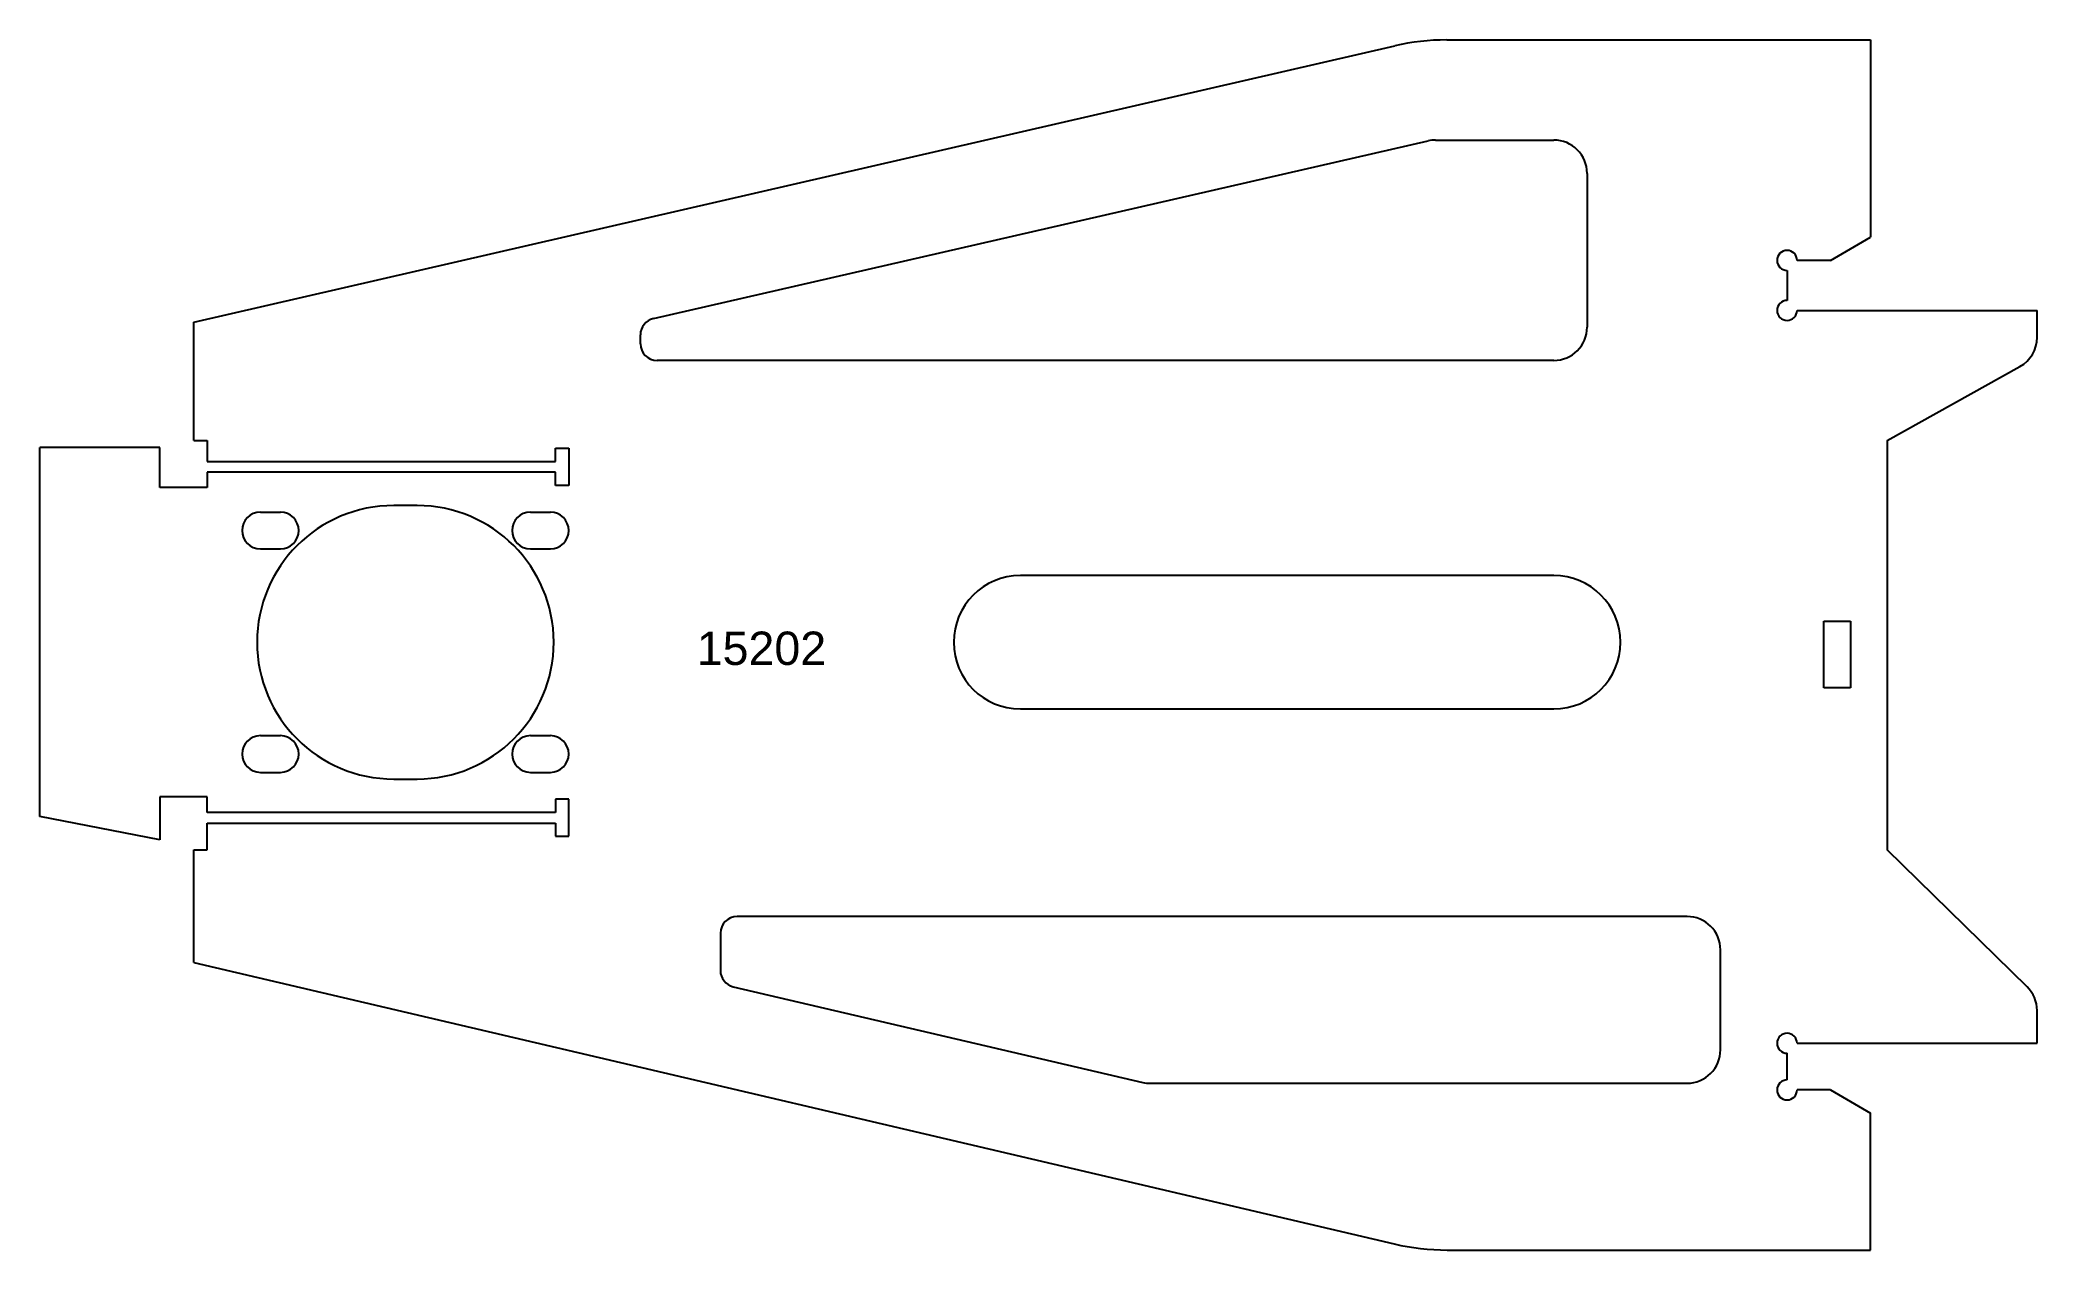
# Model space of a CAD drawing. Header units: millimetres. Extents: x 2450 to 3049, y 1715 to 2077.
import ezdxf

# ---------------------------------------------------------------- set-up
doc = ezdxf.new("R2010")
doc.units = ezdxf.units.MM
doc.layers.add('Gravir', color=1, linetype='Continuous')
doc.styles.get("Standard").update_dxf_attribs({"font": 'arial.ttf'})

msp = doc.modelspace()

# ---------------------------------------------------------------- linework, layer by layer
for p, q in [((2495.83, 1992.69), (2856.11, 2075.55)), ((2871.75, 2077.32), (2998.83, 2077.32)), ((2998.83, 2077.32), (2998.83, 2018.23)), ((2633.71, 1993.79), (2866.12, 2047.06)), ((2868.35, 2047.32), (2903.83, 2047.32)), ((2913.83, 2037.32), (2913.83, 1991.23)), ((2986.83, 2011.23), (2998.83, 2018.23)), ((2973.83, 2008.23), (2973.83, 1999.23)), ((2986.83, 2011.23), (2976.83, 2011.23)), ((2976.83, 1996.23), (3048.83, 1996.23)), ((3048.83, 1988.12), (3048.83, 1996.23)), ((2495.83, 1957.23), (2495.83, 1992.69)), ((2629.83, 1986.23), (2629.83, 1988.92)), ((2903.83, 1981.23), (2634.83, 1981.23)), ((3003.83, 1957.23), (3043.68, 1979.37)), ((2449.69, 1844.54), (2449.69, 1955.09)), ((2485.69, 1955.09), (2449.69, 1955.09)), ((2485.69, 1943.09), (2485.69, 1955.09)), ((2495.83, 1957.23), (2499.83, 1957.23)), ((2499.83, 1957.23), (2499.83, 1950.93)), ((2604.33, 1950.93), (2604.33, 1954.91)), ((2604.33, 1954.91), (2608.33, 1954.91)), ((2608.33, 1954.91), (2608.33, 1943.77)), ((3003.83, 1957.23), (3003.83, 1834.51)), ((2499.83, 1950.93), (2604.33, 1950.93)), ((2604.33, 1947.74), (2499.83, 1947.74)), ((2499.83, 1947.74), (2499.83, 1943.09)), ((2604.33, 1943.77), (2604.33, 1947.74)), ((2499.83, 1943.09), (2485.69, 1943.09)), ((2608.33, 1943.77), (2604.33, 1943.77)), ((2515.83, 1935.73), (2521.83, 1935.73)), ((2562.83, 1937.73), (2555.83, 1937.73)), ((2596.83, 1935.73), (2602.83, 1935.73)), ((2515.83, 1924.73), (2521.83, 1924.73)), ((2596.83, 1924.73), (2602.83, 1924.73)), ((2903.83, 1916.73), (2743.83, 1916.73)), ((2984.83, 1903.09), (2992.83, 1903.09)), ((2984.83, 1883.09), (2984.83, 1903.09)), ((2992.83, 1903.09), (2992.83, 1883.09)), ((2992.83, 1883.09), (2984.83, 1883.09)), ((2743.83, 1876.73), (2903.83, 1876.73)), ((2515.83, 1868.73), (2521.83, 1868.73)), ((2596.83, 1868.73), (2602.83, 1868.73)), ((2515.83, 1857.73), (2521.83, 1857.73)), ((2596.83, 1857.73), (2602.83, 1857.73)), ((2555.83, 1855.73), (2562.83, 1855.73)), ((2499.83, 1850.37), (2485.69, 1850.37)), ((2485.69, 1850.37), (2485.69, 1837.54)), ((2499.83, 1845.7), (2499.83, 1850.37)), ((2604.33, 1845.7), (2499.83, 1845.7)), ((2608.33, 1849.68), (2604.33, 1849.68)), ((2604.33, 1849.68), (2604.33, 1845.7)), ((2608.33, 1838.55), (2608.33, 1849.68)), ((2485.69, 1837.54), (2449.69, 1844.54)), ((2499.83, 1834.51), (2499.83, 1842.52)), ((2499.83, 1842.52), (2604.33, 1842.52)), ((2604.33, 1842.52), (2604.33, 1838.55)), ((2495.83, 1800.72), (2495.83, 1834.51)), ((2495.83, 1834.51), (2499.83, 1834.51)), ((2604.33, 1838.55), (2608.33, 1838.55)), ((3045.82, 1793.45), (3003.83, 1834.51)), ((2653.83, 1809.51), (2653.83, 1798.32)), ((2943.83, 1814.51), (2658.83, 1814.51)), ((2953.83, 1774.51), (2953.83, 1804.51)), ((2495.83, 1800.72), (2855.97, 1716.34)), ((2657.69, 1793.45), (2780.51, 1764.77)), ((3048.83, 1776.51), (3048.83, 1786.3)), ((2973.83, 1765.51), (2973.83, 1773.51)), ((2976.83, 1776.51), (3048.83, 1776.51)), ((2782.79, 1764.51), (2943.83, 1764.51)), ((2986.83, 1762.51), (2976.83, 1762.51)), ((2986.83, 1762.51), (2998.83, 1755.51)), ((2998.83, 1714.51), (2998.83, 1755.51)), ((2871.89, 1714.51), (2998.83, 1714.51))]:
    msp.add_line(p, q)
for centre, radius, start, end in [((2871.75, 2007.32), 70, 90, 102.91065), ((2868.35, 2037.32), 10, 90, 102.91065), ((2903.83, 2037.32), 10, 0, 90), ((2973.83, 2011.23), 3, 0, 270), ((2973.83, 1996.23), 3, 90, 0), ((2634.83, 1988.92), 5, 102.91065, 180), ((2903.83, 1991.23), 10, 270, 0), ((2634.83, 1986.23), 5, 180, 270), ((3038.83, 1988.12), 10, 299.0546, 0), ((2515.83, 1930.23), 5.5, 90, 270), ((2555.83, 1896.73), 41, 90, 270), ((2521.83, 1930.23), 5.5, 270, 90), ((2562.83, 1896.73), 41, 270, 90), ((2596.83, 1930.23), 5.5, 90, 270), ((2602.83, 1930.23), 5.5, 270, 90), ((2743.83, 1896.73), 20, 90, 270), ((2903.83, 1896.73), 20, 270, 90), ((2515.83, 1863.23), 5.5, 90, 270), ((2521.83, 1863.23), 5.5, 270, 90), ((2596.83, 1863.23), 5.5, 90, 270), ((2602.83, 1863.23), 5.5, 270, 90), ((2658.83, 1809.51), 5, 90, 180), ((2943.83, 1804.51), 10, 0, 90), ((2658.83, 1798.32), 5, 180, 256.85603), ((3038.83, 1786.3), 10, 0, 45.64375), ((2973.83, 1776.51), 3, 0, 270), ((2943.83, 1774.51), 10, 270, 0), ((2782.79, 1774.51), 10, 256.85603, 270), ((2973.83, 1762.51), 3, 90, 0), ((2871.89, 1784.51), 70, 256.85603, 270)]:
    msp.add_arc(centre, radius, start, end)

# ---------------------------------------------------------------- texts
at = {"layer": 'Gravir'}
msp.add_text('15202', height=10, dxfattribs=at).set_placement((2646.72, 1889.93))

doc.saveas('drawing.dxf')
